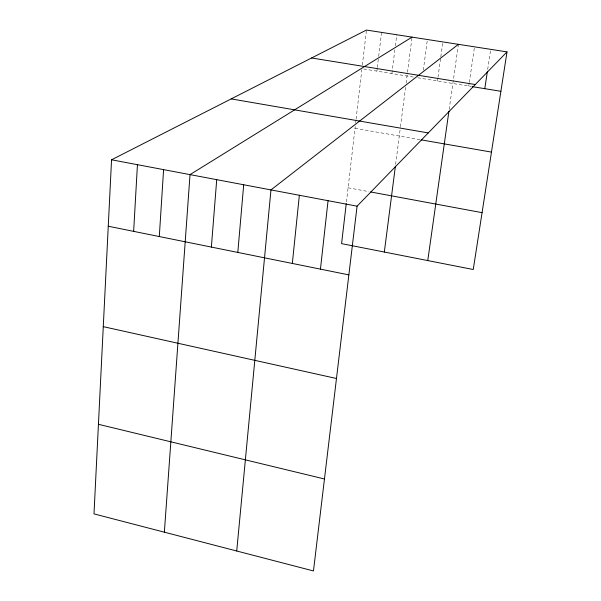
<?xml version="1.0" encoding="UTF-8"?>
<svg xmlns="http://www.w3.org/2000/svg" width="601" height="601" viewBox="0 0 601 601"><rect width="100%" height="100%" fill="white"/><g stroke="black" fill="none" stroke-linecap="round" stroke-linejoin="round"><path stroke-width="0.45" stroke-dasharray="3 2.25" d="M346.446 201.906L355.229 126.48M355.657 122.799L355.98 120.035M356.085 119.118L361.855 69.573M362.388 65.006L366.452 30.05M376.887 71.121L377.225 68.356M377.338 67.432L378.555 57.29M378.668 56.366L381.56 32.394M391.912 73.562L394.91 49.537M395.368 45.841L396.75 34.753M395.616 164.426L400.356 127.697M400.469 126.773L405.63 86.747M406.096 83.171L407.373 73.247M407.493 72.315L412.031 37.127M423.314 70.144L427.394 39.516M437.483 80.977L437.866 78.19M437.994 77.259L440.676 57.726M440.803 56.794L442.847 41.912M449.165 109.472L458.398 44.331M468.772 86.071L469.171 83.336M469.306 82.42L474.505 46.833M487.681 69.468L490.574 50.266M363.71 68.972L414.164 77.183M417.74 77.769L471.439 86.506M355.011 128.321L420.377 139.71M348.092 187.775L368.841 191.629"/><path stroke-width="0.9" d="M111.553 159.798L93.989 513.885L313.467 570.95L357.077 206.173L507.011 51.881L366.452 30.05L111.553 159.798L357.077 206.173M133.647 231.37L137.441 164.689M159.295 236.554L163.592 169.632M164.358 532.185L190.021 174.621L412.031 37.127M211.372 247.079L216.721 179.661M237.808 252.428L243.698 184.762M236.726 550.997L270.961 189.908L458.398 44.331M292.334 263.456L299.351 195.272M320.446 269.135L328.056 200.696M346.244 203.656L341.586 243.638L473.25 269.518L507.011 51.881M384.324 252.037L395.39 166.192M427.754 260.579L448.909 111.253M484.789 88.678L487.403 71.301M311.603 57.974L475.286 84.531M472.326 86.649L500.896 91.299M231.212 98.895L428.258 132.926M421.256 139.868L491.468 152.098M370.659 191.967L482.077 212.656M108.255 226.231L348.865 274.882M103.274 326.651L336.477 378.502M98.429 424.298L324.457 478.989"/></g></svg>
